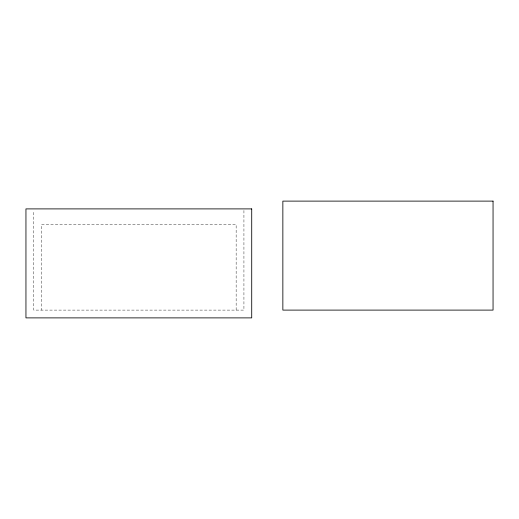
<?xml version="1.0" encoding="UTF-8"?>
<svg xmlns="http://www.w3.org/2000/svg" width="519" height="519" viewBox="0 0 519 519"><rect width="100%" height="100%" fill="white"/><g stroke="black" fill="none" stroke-linecap="round" stroke-linejoin="round"><path stroke-width="0.39" stroke-dasharray="2.6 1.95" d="M243.93 210.519L243.93 310.103L33.735 310.103L33.735 210.519M236.145 310.103L236.145 224.468L41.52 224.468L41.52 310.103"/><path stroke-width="0.78" d="M493.05 201.113L282.855 201.113L282.855 310.103L493.05 310.103L493.05 201.113M251.715 208.898L25.95 208.898L25.95 317.888L251.715 317.888L251.715 208.898"/></g></svg>
